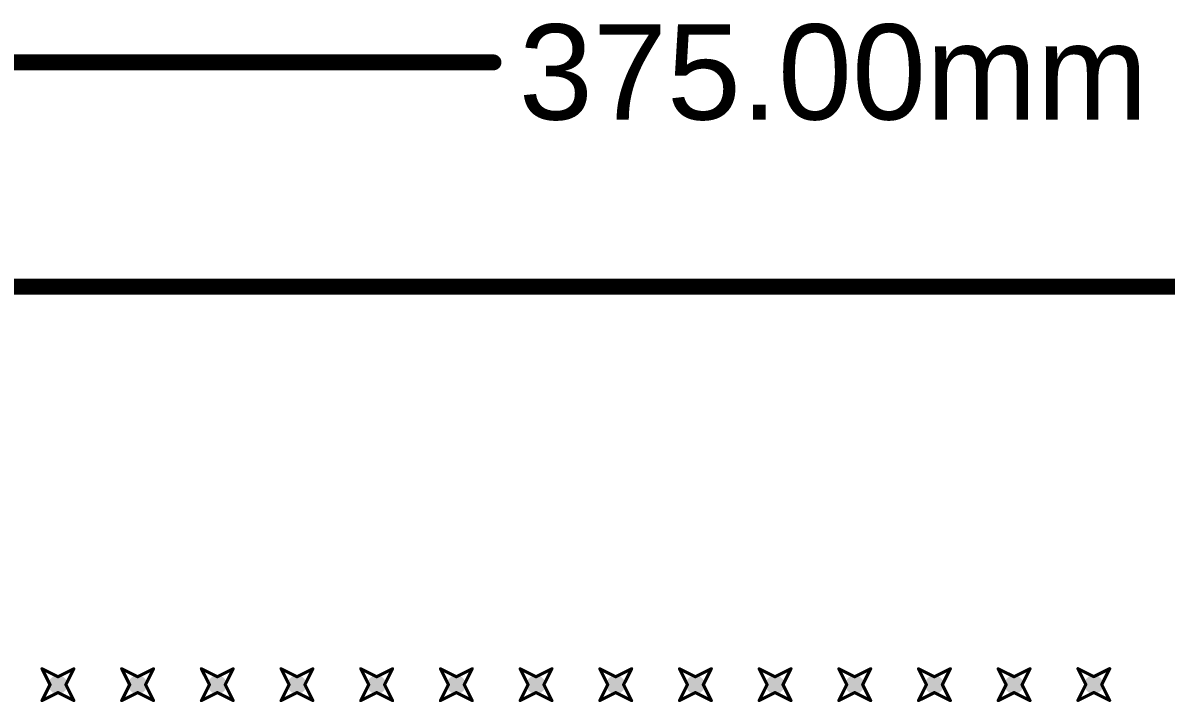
# Model space of a CAD drawing. Header units: millimetres. Extents: x -25 to 478, y -31 to 252.
# Drawn here: x 173.45 to 191.73, y 203.35 to 214.22 of the extents above; entities that cross this region are included whole.
import ezdxf

# ---------------------------------------------------------------- set-up
doc = ezdxf.new("R2010")
doc.units = ezdxf.units.MM
for name, color, linetype in [('DrillDrawing', 1, 'Continuous'), ('Mechanical1', 6, 'Continuous'), ('Mechanical2', 216, 'Continuous'), ('ViaHoleLayer', 16, 'Continuous')]:
    doc.layers.add(name, color=color, linetype=linetype)
doc.styles.add('Arial', font='', dxfattribs={"height": 0.2})
doc.styles.get('Arial').set_extended_font_data('Arial')

msp = doc.modelspace()

# ---------------------------------------------------------------- hatches: boundary and pattern name
at = {"layer": 'ViaHoleLayer'}
h = msp.add_hatch(color=16, dxfattribs=at)
edge = h.paths.add_edge_path()
edge.add_arc((174.011, 203.633), 0.15, 0, 360)
h = msp.add_hatch(color=16, dxfattribs=at)
edge = h.paths.add_edge_path()
edge.add_arc((175.285, 203.633), 0.15, 0, 360)
h = msp.add_hatch(color=16, dxfattribs=at)
edge = h.paths.add_edge_path()
edge.add_arc((176.559, 203.633), 0.15, 0, 360)
h = msp.add_hatch(color=16, dxfattribs=at)
edge = h.paths.add_edge_path()
edge.add_arc((177.833, 203.633), 0.15, 0, 360)
h = msp.add_hatch(color=16, dxfattribs=at)
edge = h.paths.add_edge_path()
edge.add_arc((179.107, 203.633), 0.15, 0, 360)
h = msp.add_hatch(color=16, dxfattribs=at)
edge = h.paths.add_edge_path()
edge.add_arc((180.381, 203.633), 0.15, 0, 360)
h = msp.add_hatch(color=16, dxfattribs=at)
edge = h.paths.add_edge_path()
edge.add_arc((181.655, 203.633), 0.15, 0, 360)
h = msp.add_hatch(color=16, dxfattribs=at)
edge = h.paths.add_edge_path()
edge.add_arc((182.929, 203.633), 0.15, 0, 360)
h = msp.add_hatch(color=16, dxfattribs=at)
edge = h.paths.add_edge_path()
edge.add_arc((184.203, 203.633), 0.15, 0, 360)
h = msp.add_hatch(color=16, dxfattribs=at)
edge = h.paths.add_edge_path()
edge.add_arc((185.477, 203.633), 0.15, 0, 360)
h = msp.add_hatch(color=16, dxfattribs=at)
edge = h.paths.add_edge_path()
edge.add_arc((186.751, 203.633), 0.15, 0, 360)
h = msp.add_hatch(color=16, dxfattribs=at)
edge = h.paths.add_edge_path()
edge.add_arc((188.025, 203.633), 0.15, 0, 360)
h = msp.add_hatch(color=16, dxfattribs=at)
edge = h.paths.add_edge_path()
edge.add_arc((189.299, 203.633), 0.15, 0, 360)
h = msp.add_hatch(color=16, dxfattribs=at)
edge = h.paths.add_edge_path()
edge.add_arc((190.573, 203.635), 0.15, 0, 360)

# ---------------------------------------------------------------- linework, layer by layer
at = {"layer": 'DrillDrawing', "const_width": 0.0508}
for points in [[(173.757, 203.887), (174.011, 203.76)], [(173.757, 203.887), (173.884, 203.633)], [(174.011, 203.76), (174.265, 203.887)], [(174.138, 203.633), (174.265, 203.887)], [(175.031, 203.887), (175.285, 203.76)], [(175.031, 203.887), (175.158, 203.633)], [(175.285, 203.76), (175.539, 203.887)], [(175.412, 203.633), (175.539, 203.887)], [(176.305, 203.887), (176.559, 203.76)], [(176.305, 203.887), (176.432, 203.633)], [(176.559, 203.76), (176.813, 203.887)], [(176.686, 203.633), (176.813, 203.887)], [(177.579, 203.887), (177.833, 203.76)], [(177.579, 203.887), (177.706, 203.633)], [(177.833, 203.76), (178.087, 203.887)], [(177.96, 203.633), (178.087, 203.887)], [(178.853, 203.887), (179.107, 203.76)], [(178.853, 203.887), (178.98, 203.633)], [(179.107, 203.76), (179.361, 203.887)], [(179.234, 203.633), (179.361, 203.887)], [(180.127, 203.887), (180.381, 203.76)], [(180.127, 203.887), (180.254, 203.633)], [(180.381, 203.76), (180.635, 203.887)], [(180.508, 203.633), (180.635, 203.887)], [(181.401, 203.887), (181.655, 203.76)], [(181.401, 203.887), (181.528, 203.633)], [(181.655, 203.76), (181.909, 203.887)], [(181.782, 203.633), (181.909, 203.887)], [(182.675, 203.887), (182.929, 203.76)], [(182.675, 203.887), (182.802, 203.633)], [(182.929, 203.76), (183.183, 203.887)], [(183.056, 203.633), (183.183, 203.887)], [(183.949, 203.887), (184.203, 203.76)], [(183.949, 203.887), (184.076, 203.633)], [(184.203, 203.76), (184.457, 203.887)], [(184.33, 203.633), (184.457, 203.887)], [(185.223, 203.887), (185.477, 203.76)], [(185.223, 203.887), (185.35, 203.633)], [(185.477, 203.76), (185.731, 203.887)], [(185.604, 203.633), (185.731, 203.887)], [(186.497, 203.887), (186.751, 203.76)], [(186.497, 203.887), (186.624, 203.633)], [(186.751, 203.76), (187.005, 203.887)], [(186.878, 203.633), (187.005, 203.887)], [(187.771, 203.887), (188.025, 203.76)], [(187.771, 203.887), (187.898, 203.633)], [(188.025, 203.76), (188.279, 203.887)], [(188.152, 203.633), (188.279, 203.887)], [(189.045, 203.887), (189.299, 203.76)], [(189.045, 203.887), (189.172, 203.633)], [(189.299, 203.76), (189.553, 203.887)], [(189.426, 203.633), (189.553, 203.887)], [(190.319, 203.889), (190.573, 203.762)], [(190.319, 203.889), (190.446, 203.635)], [(190.573, 203.762), (190.827, 203.889)], [(190.7, 203.635), (190.827, 203.889)], [(173.757, 203.379), (173.884, 203.633)], [(174.138, 203.633), (174.265, 203.379)], [(175.031, 203.379), (175.158, 203.633)], [(175.412, 203.633), (175.539, 203.379)], [(176.305, 203.379), (176.432, 203.633)], [(176.686, 203.633), (176.813, 203.379)], [(177.579, 203.379), (177.706, 203.633)], [(177.96, 203.633), (178.087, 203.379)], [(178.853, 203.379), (178.98, 203.633)], [(179.234, 203.633), (179.361, 203.379)], [(180.127, 203.379), (180.254, 203.633)], [(180.508, 203.633), (180.635, 203.379)], [(181.401, 203.379), (181.528, 203.633)], [(181.782, 203.633), (181.909, 203.379)], [(182.675, 203.379), (182.802, 203.633)], [(183.056, 203.633), (183.183, 203.379)], [(183.949, 203.379), (184.076, 203.633)], [(184.33, 203.633), (184.457, 203.379)], [(185.223, 203.379), (185.35, 203.633)], [(185.604, 203.633), (185.731, 203.379)], [(186.497, 203.379), (186.624, 203.633)], [(186.878, 203.633), (187.005, 203.379)], [(187.771, 203.379), (187.898, 203.633)], [(188.152, 203.633), (188.279, 203.379)], [(189.045, 203.379), (189.172, 203.633)], [(189.426, 203.633), (189.553, 203.379)], [(190.319, 203.381), (190.446, 203.635)], [(190.7, 203.635), (190.827, 203.381)], [(173.757, 203.379), (174.011, 203.506)], [(174.011, 203.506), (174.265, 203.379)], [(175.031, 203.379), (175.285, 203.506)], [(175.285, 203.506), (175.539, 203.379)], [(176.305, 203.379), (176.559, 203.506)], [(176.559, 203.506), (176.813, 203.379)], [(177.579, 203.379), (177.833, 203.506)], [(177.833, 203.506), (178.087, 203.379)], [(178.853, 203.379), (179.107, 203.506)], [(179.107, 203.506), (179.361, 203.379)], [(180.127, 203.379), (180.381, 203.506)], [(180.381, 203.506), (180.635, 203.379)], [(181.401, 203.379), (181.655, 203.506)], [(181.655, 203.506), (181.909, 203.379)], [(182.675, 203.379), (182.929, 203.506)], [(182.929, 203.506), (183.183, 203.379)], [(183.949, 203.379), (184.203, 203.506)], [(184.203, 203.506), (184.457, 203.379)], [(185.223, 203.379), (185.477, 203.506)], [(185.477, 203.506), (185.731, 203.379)], [(186.497, 203.379), (186.751, 203.506)], [(186.751, 203.506), (187.005, 203.379)], [(187.771, 203.379), (188.025, 203.506)], [(188.025, 203.506), (188.279, 203.379)], [(189.045, 203.379), (189.299, 203.506)], [(189.299, 203.506), (189.553, 203.379)], [(190.319, 203.381), (190.573, 203.508)], [(190.573, 203.508), (190.827, 203.381)]]:
    msp.add_lwpolyline(points, dxfattribs=at)
at = {"layer": 'DrillDrawing', "const_width": 0.0254}
for points in [[(173.744, 203.887, 1), (173.77, 203.887, 1)], [(173.744, 203.887, 1), (173.77, 203.887, 1)], [(174.252, 203.887, 1), (174.278, 203.887, 1)], [(174.252, 203.887, 1), (174.278, 203.887, 1)], [(175.018, 203.887, 1), (175.044, 203.887, 1)], [(175.018, 203.887, 1), (175.044, 203.887, 1)], [(175.526, 203.887, 1), (175.552, 203.887, 1)], [(175.526, 203.887, 1), (175.552, 203.887, 1)], [(176.292, 203.887, 1), (176.318, 203.887, 1)], [(176.292, 203.887, 1), (176.318, 203.887, 1)], [(176.8, 203.887, 1), (176.826, 203.887, 1)], [(176.8, 203.887, 1), (176.826, 203.887, 1)], [(177.566, 203.887, 1), (177.592, 203.887, 1)], [(177.566, 203.887, 1), (177.592, 203.887, 1)], [(178.074, 203.887, 1), (178.1, 203.887, 1)], [(178.074, 203.887, 1), (178.1, 203.887, 1)], [(178.84, 203.887, 1), (178.866, 203.887, 1)], [(178.84, 203.887, 1), (178.866, 203.887, 1)], [(179.348, 203.887, 1), (179.374, 203.887, 1)], [(179.348, 203.887, 1), (179.374, 203.887, 1)], [(180.114, 203.887, 1), (180.14, 203.887, 1)], [(180.114, 203.887, 1), (180.14, 203.887, 1)], [(180.622, 203.887, 1), (180.648, 203.887, 1)], [(180.622, 203.887, 1), (180.648, 203.887, 1)], [(181.388, 203.887, 1), (181.414, 203.887, 1)], [(181.388, 203.887, 1), (181.414, 203.887, 1)], [(181.896, 203.887, 1), (181.922, 203.887, 1)], [(181.896, 203.887, 1), (181.922, 203.887, 1)], [(182.662, 203.887, 1), (182.688, 203.887, 1)], [(182.662, 203.887, 1), (182.688, 203.887, 1)], [(183.17, 203.887, 1), (183.196, 203.887, 1)], [(183.17, 203.887, 1), (183.196, 203.887, 1)], [(183.936, 203.887, 1), (183.962, 203.887, 1)], [(183.936, 203.887, 1), (183.962, 203.887, 1)], [(184.444, 203.887, 1), (184.47, 203.887, 1)], [(184.444, 203.887, 1), (184.47, 203.887, 1)], [(185.21, 203.887, 1), (185.236, 203.887, 1)], [(185.21, 203.887, 1), (185.236, 203.887, 1)], [(185.718, 203.887, 1), (185.744, 203.887, 1)], [(185.718, 203.887, 1), (185.744, 203.887, 1)], [(186.485, 203.887, 1), (186.51, 203.887, 1)], [(186.485, 203.887, 1), (186.51, 203.887, 1)], [(186.993, 203.887, 1), (187.018, 203.887, 1)], [(186.993, 203.887, 1), (187.018, 203.887, 1)], [(187.759, 203.887, 1), (187.784, 203.887, 1)], [(187.759, 203.887, 1), (187.784, 203.887, 1)], [(188.267, 203.887, 1), (188.292, 203.887, 1)], [(188.267, 203.887, 1), (188.292, 203.887, 1)], [(189.033, 203.887, 1), (189.058, 203.887, 1)], [(189.033, 203.887, 1), (189.058, 203.887, 1)], [(189.541, 203.887, 1), (189.566, 203.887, 1)], [(189.541, 203.887, 1), (189.566, 203.887, 1)], [(190.307, 203.889, 1), (190.332, 203.889, 1)], [(190.307, 203.889, 1), (190.332, 203.889, 1)], [(190.815, 203.889, 1), (190.84, 203.889, 1)], [(190.815, 203.889, 1), (190.84, 203.889, 1)], [(173.871, 203.633, 1), (173.897, 203.633, 1)], [(173.871, 203.633, 1), (173.897, 203.633, 1)], [(173.998, 203.76, 1), (174.024, 203.76, 1)], [(173.998, 203.76, 1), (174.024, 203.76, 1)], [(174.125, 203.633, 1), (174.151, 203.633, 1)], [(174.125, 203.633, 1), (174.151, 203.633, 1)], [(175.145, 203.633, 1), (175.171, 203.633, 1)], [(175.145, 203.633, 1), (175.171, 203.633, 1)], [(175.272, 203.76, 1), (175.298, 203.76, 1)], [(175.272, 203.76, 1), (175.298, 203.76, 1)], [(175.399, 203.633, 1), (175.425, 203.633, 1)], [(175.399, 203.633, 1), (175.425, 203.633, 1)], [(176.419, 203.633, 1), (176.445, 203.633, 1)], [(176.419, 203.633, 1), (176.445, 203.633, 1)], [(176.546, 203.76, 1), (176.572, 203.76, 1)], [(176.546, 203.76, 1), (176.572, 203.76, 1)], [(176.673, 203.633, 1), (176.699, 203.633, 1)], [(176.673, 203.633, 1), (176.699, 203.633, 1)], [(177.693, 203.633, 1), (177.719, 203.633, 1)], [(177.693, 203.633, 1), (177.719, 203.633, 1)], [(177.82, 203.76, 1), (177.846, 203.76, 1)], [(177.82, 203.76, 1), (177.846, 203.76, 1)], [(177.947, 203.633, 1), (177.973, 203.633, 1)], [(177.947, 203.633, 1), (177.973, 203.633, 1)], [(178.967, 203.633, 1), (178.993, 203.633, 1)], [(178.967, 203.633, 1), (178.993, 203.633, 1)], [(179.094, 203.76, 1), (179.12, 203.76, 1)], [(179.094, 203.76, 1), (179.12, 203.76, 1)], [(179.221, 203.633, 1), (179.247, 203.633, 1)], [(179.221, 203.633, 1), (179.247, 203.633, 1)], [(180.241, 203.633, 1), (180.267, 203.633, 1)], [(180.241, 203.633, 1), (180.267, 203.633, 1)], [(180.368, 203.76, 1), (180.394, 203.76, 1)], [(180.368, 203.76, 1), (180.394, 203.76, 1)], [(180.495, 203.633, 1), (180.521, 203.633, 1)], [(180.495, 203.633, 1), (180.521, 203.633, 1)], [(181.515, 203.633, 1), (181.541, 203.633, 1)], [(181.515, 203.633, 1), (181.541, 203.633, 1)], [(181.642, 203.76, 1), (181.668, 203.76, 1)], [(181.642, 203.76, 1), (181.668, 203.76, 1)], [(181.769, 203.633, 1), (181.795, 203.633, 1)], [(181.769, 203.633, 1), (181.795, 203.633, 1)], [(182.789, 203.633, 1), (182.815, 203.633, 1)], [(182.789, 203.633, 1), (182.815, 203.633, 1)], [(182.916, 203.76, 1), (182.942, 203.76, 1)], [(182.916, 203.76, 1), (182.942, 203.76, 1)], [(183.043, 203.633, 1), (183.069, 203.633, 1)], [(183.043, 203.633, 1), (183.069, 203.633, 1)], [(184.063, 203.633, 1), (184.089, 203.633, 1)], [(184.063, 203.633, 1), (184.089, 203.633, 1)], [(184.19, 203.76, 1), (184.216, 203.76, 1)], [(184.19, 203.76, 1), (184.216, 203.76, 1)], [(184.317, 203.633, 1), (184.343, 203.633, 1)], [(184.317, 203.633, 1), (184.343, 203.633, 1)], [(185.337, 203.633, 1), (185.363, 203.633, 1)], [(185.337, 203.633, 1), (185.363, 203.633, 1)], [(185.464, 203.76, 1), (185.49, 203.76, 1)], [(185.464, 203.76, 1), (185.49, 203.76, 1)], [(185.591, 203.633, 1), (185.617, 203.633, 1)], [(185.591, 203.633, 1), (185.617, 203.633, 1)], [(186.612, 203.633, 1), (186.637, 203.633, 1)], [(186.612, 203.633, 1), (186.637, 203.633, 1)], [(186.739, 203.76, 1), (186.764, 203.76, 1)], [(186.739, 203.76, 1), (186.764, 203.76, 1)], [(186.866, 203.633, 1), (186.891, 203.633, 1)], [(186.866, 203.633, 1), (186.891, 203.633, 1)], [(187.886, 203.633, 1), (187.911, 203.633, 1)], [(187.886, 203.633, 1), (187.911, 203.633, 1)], [(188.013, 203.76, 1), (188.038, 203.76, 1)], [(188.013, 203.76, 1), (188.038, 203.76, 1)], [(188.14, 203.633, 1), (188.165, 203.633, 1)], [(188.14, 203.633, 1), (188.165, 203.633, 1)], [(189.16, 203.633, 1), (189.185, 203.633, 1)], [(189.16, 203.633, 1), (189.185, 203.633, 1)], [(189.287, 203.76, 1), (189.312, 203.76, 1)], [(189.287, 203.76, 1), (189.312, 203.76, 1)], [(189.414, 203.633, 1), (189.439, 203.633, 1)], [(189.414, 203.633, 1), (189.439, 203.633, 1)], [(190.434, 203.635, 1), (190.459, 203.635, 1)], [(190.434, 203.635, 1), (190.459, 203.635, 1)], [(190.561, 203.762, 1), (190.586, 203.762, 1)], [(190.561, 203.762, 1), (190.586, 203.762, 1)], [(190.688, 203.635, 1), (190.713, 203.635, 1)], [(190.688, 203.635, 1), (190.713, 203.635, 1)], [(173.998, 203.506, 1), (174.024, 203.506, 1)], [(173.998, 203.506, 1), (174.024, 203.506, 1)], [(175.272, 203.506, 1), (175.298, 203.506, 1)], [(175.272, 203.506, 1), (175.298, 203.506, 1)], [(176.546, 203.506, 1), (176.572, 203.506, 1)], [(176.546, 203.506, 1), (176.572, 203.506, 1)], [(177.82, 203.506, 1), (177.846, 203.506, 1)], [(177.82, 203.506, 1), (177.846, 203.506, 1)], [(179.094, 203.506, 1), (179.12, 203.506, 1)], [(179.094, 203.506, 1), (179.12, 203.506, 1)], [(180.368, 203.506, 1), (180.394, 203.506, 1)], [(180.368, 203.506, 1), (180.394, 203.506, 1)], [(181.642, 203.506, 1), (181.668, 203.506, 1)], [(181.642, 203.506, 1), (181.668, 203.506, 1)], [(182.916, 203.506, 1), (182.942, 203.506, 1)], [(182.916, 203.506, 1), (182.942, 203.506, 1)], [(184.19, 203.506, 1), (184.216, 203.506, 1)], [(184.19, 203.506, 1), (184.216, 203.506, 1)], [(185.464, 203.506, 1), (185.49, 203.506, 1)], [(185.464, 203.506, 1), (185.49, 203.506, 1)], [(186.739, 203.506, 1), (186.764, 203.506, 1)], [(186.739, 203.506, 1), (186.764, 203.506, 1)], [(188.013, 203.506, 1), (188.038, 203.506, 1)], [(188.013, 203.506, 1), (188.038, 203.506, 1)], [(189.287, 203.506, 1), (189.312, 203.506, 1)], [(189.287, 203.506, 1), (189.312, 203.506, 1)], [(190.561, 203.508, 1), (190.586, 203.508, 1)], [(190.561, 203.508, 1), (190.586, 203.508, 1)], [(173.744, 203.379, 1), (173.77, 203.379, 1)], [(173.744, 203.379, 1), (173.77, 203.379, 1)], [(174.252, 203.379, 1), (174.278, 203.379, 1)], [(174.252, 203.379, 1), (174.278, 203.379, 1)], [(175.018, 203.379, 1), (175.044, 203.379, 1)], [(175.018, 203.379, 1), (175.044, 203.379, 1)], [(175.526, 203.379, 1), (175.552, 203.379, 1)], [(175.526, 203.379, 1), (175.552, 203.379, 1)], [(176.292, 203.379, 1), (176.318, 203.379, 1)], [(176.292, 203.379, 1), (176.318, 203.379, 1)], [(176.8, 203.379, 1), (176.826, 203.379, 1)], [(176.8, 203.379, 1), (176.826, 203.379, 1)], [(177.566, 203.379, 1), (177.592, 203.379, 1)], [(177.566, 203.379, 1), (177.592, 203.379, 1)], [(178.074, 203.379, 1), (178.1, 203.379, 1)], [(178.074, 203.379, 1), (178.1, 203.379, 1)], [(178.84, 203.379, 1), (178.866, 203.379, 1)], [(178.84, 203.379, 1), (178.866, 203.379, 1)], [(179.348, 203.379, 1), (179.374, 203.379, 1)], [(179.348, 203.379, 1), (179.374, 203.379, 1)], [(180.114, 203.379, 1), (180.14, 203.379, 1)], [(180.114, 203.379, 1), (180.14, 203.379, 1)], [(180.622, 203.379, 1), (180.648, 203.379, 1)], [(180.622, 203.379, 1), (180.648, 203.379, 1)], [(181.388, 203.379, 1), (181.414, 203.379, 1)], [(181.388, 203.379, 1), (181.414, 203.379, 1)], [(181.896, 203.379, 1), (181.922, 203.379, 1)], [(181.896, 203.379, 1), (181.922, 203.379, 1)], [(182.662, 203.379, 1), (182.688, 203.379, 1)], [(182.662, 203.379, 1), (182.688, 203.379, 1)], [(183.17, 203.379, 1), (183.196, 203.379, 1)], [(183.17, 203.379, 1), (183.196, 203.379, 1)], [(183.936, 203.379, 1), (183.962, 203.379, 1)], [(183.936, 203.379, 1), (183.962, 203.379, 1)], [(184.444, 203.379, 1), (184.47, 203.379, 1)], [(184.444, 203.379, 1), (184.47, 203.379, 1)], [(185.21, 203.379, 1), (185.236, 203.379, 1)], [(185.21, 203.379, 1), (185.236, 203.379, 1)], [(185.718, 203.379, 1), (185.744, 203.379, 1)], [(185.718, 203.379, 1), (185.744, 203.379, 1)], [(186.485, 203.379, 1), (186.51, 203.379, 1)], [(186.485, 203.379, 1), (186.51, 203.379, 1)], [(186.993, 203.379, 1), (187.018, 203.379, 1)], [(186.993, 203.379, 1), (187.018, 203.379, 1)], [(187.759, 203.379, 1), (187.784, 203.379, 1)], [(187.759, 203.379, 1), (187.784, 203.379, 1)], [(188.267, 203.379, 1), (188.292, 203.379, 1)], [(188.267, 203.379, 1), (188.292, 203.379, 1)], [(189.033, 203.379, 1), (189.058, 203.379, 1)], [(189.033, 203.379, 1), (189.058, 203.379, 1)], [(189.541, 203.379, 1), (189.566, 203.379, 1)], [(189.541, 203.379, 1), (189.566, 203.379, 1)], [(190.307, 203.381, 1), (190.332, 203.381, 1)], [(190.307, 203.381, 1), (190.332, 203.381, 1)], [(190.815, 203.381, 1), (190.84, 203.381, 1)], [(190.815, 203.381, 1), (190.84, 203.381, 1)]]:
    msp.add_lwpolyline(points, format="xyb", close=True, dxfattribs=at)
at = {"layer": 'Mechanical1', "const_width": 0.254}
msp.add_lwpolyline([(0, 210), (375, 210)], dxfattribs=at)
at = {"layer": 'Mechanical2', "const_width": 0.254}
msp.add_lwpolyline([(0, 213.589), (180.974, 213.589)], dxfattribs=at)
at = {"layer": 'Mechanical2', "const_width": 0.127}
msp.add_lwpolyline([(180.911, 213.589, 1), (181.038, 213.589, 1)], format="xyb", close=True, dxfattribs=at)

# ---------------------------------------------------------------- texts
at = {"layer": 'Mechanical2', "style": 'Arial'}
msp.add_text('375.00mm', height=1.524, dxfattribs=at).set_placement((181.38, 212.674))

doc.saveas('drawing.dxf')
